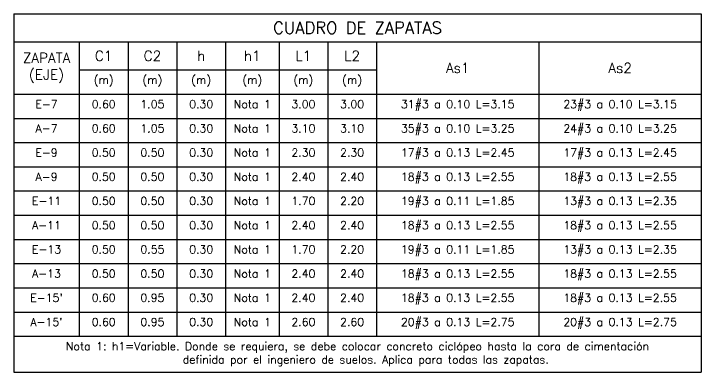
# Model space of a CAD drawing. Header units: millimetres. Extents: x 0 to 197, y -27 to 41.
# Drawn here: x 60.71 to 77.89, y -3.47 to 5.49 of the extents above; entities that cross this region are included whole.
import ezdxf

# ---------------------------------------------------------------- set-up
doc = ezdxf.new("R2010")
doc.units = ezdxf.units.MM
doc.header["$LTSCALE"] = 0.01
doc.layers.add('FC_BORDES', color=4, linetype='Continuous')
doc.styles.add('FC_TEXT1', font='romans.shx')

# ---------------------------------------------------------------- blocks, each defined once
blk = doc.blocks.new('*T212')
at = {"layer": 'FC_BORDES', "color": 0, "linetype": 'ByBlock', "lineweight": -2, "ltscale": 0.6, "transparency": 16777216}
for p, q in [((0, 0), (17.178, 0)), ((0, 0), (0, -8.957)), ((17.178, 0), (17.178, -8.957)), ((0, -0.7), (17.178, -0.7)), ((1.638, -0.7), (1.638, -8.057)), ((2.856, -0.7), (2.856, -8.057)), ((4.075, -0.7), (4.075, -8.057)), ((5.293, -0.7), (5.293, -8.057)), ((6.628, -0.7), (6.628, -8.057)), ((7.846, -0.7), (7.846, -8.057)), ((9.065, -0.7), (9.065, -8.057)), ((13.121, -0.7), (13.121, -8.057)), ((1.638, -1.404), (9.065, -1.404)), ((0, -2.009), (17.178, -2.009)), ((0, -2.614), (17.178, -2.614)), ((0, -3.219), (17.178, -3.219)), ((0, -3.823), (17.178, -3.823)), ((0, -4.428), (17.178, -4.428)), ((0, -5.033), (17.178, -5.033)), ((0, -5.638), (17.178, -5.638)), ((0, -6.243), (17.178, -6.243)), ((0, -6.847), (17.178, -6.847)), ((0, -7.452), (17.178, -7.452)), ((0, -8.057), (17.178, -8.057)), ((0, -8.957), (17.178, -8.957))]:
    blk.add_line(p, q, dxfattribs=at)
at = {"layer": 'FC_BORDES', "color": 5, "ltscale": 0.6, "transparency": 16777216, "insert": (8.589, -0.35), "char_height": 0.3, "width": 17.17774, "attachment_point": 5, "style": 'FC_TEXT1'}
blk.add_mtext('CUADRO DE ZAPATAS', dxfattribs=at)
at = {"layer": 'FC_BORDES', "color": 2, "ltscale": 0.6, "transparency": 16777216, "char_height": 0.25, "attachment_point": 5, "style": 'FC_TEXT1'}
for s, insert, width in [('ZAPATA (EJE)', (0.819, -1.355), 1.63727), ('C1', (2.247, -1.052), 1.21821), ('C2', (3.465, -1.052), 1.21821), ('h', (4.684, -1.052), 1.21821), ('h1', (5.96, -1.052), 1.33413), ('L1', (7.237, -1.052), 1.21821), ('L2', (8.455, -1.052), 1.21821), ('As1', (11.093, -1.355), 4.05644), ('As2', (15.15, -1.355), 4.05644)]:
    blk.add_mtext(s, dxfattribs=dict(at, insert=insert, width=width))
at = {"layer": 'FC_BORDES', "color": 11, "ltscale": 0.6, "transparency": 16777216, "char_height": 0.2, "attachment_point": 2, "style": 'FC_TEXT1'}
for s, insert, width in [('{\\C12;(m)}', (2.247, -1.554), 0.91851), ('{\\C12;(m)}', (3.465, -1.554), 0.91851), ('{\\C12;(m)}', (4.684, -1.554), 0.91851), ('{\\C12;(m)}', (5.96, -1.554), 1.03443), ('{\\C12;(m)}', (7.237, -1.554), 0.91851), ('{\\C12;(m)}', (8.455, -1.554), 0.91851), ('E-7', (0.819, -2.159), 1.33757), ('0.60', (2.247, -2.159), 0.91851), ('1.05', (3.465, -2.159), 0.91851), ('0.30', (4.684, -2.159), 0.91851), ('Nota 1', (5.96, -2.159), 1.03443), ('3.00', (7.237, -2.159), 0.91851), ('3.00', (8.455, -2.159), 0.91851), ('31#3 a 0.10 L=3.15', (11.093, -2.159), 3.75674), ('23#3 a 0.10 L=3.15', (15.15, -2.159), 3.75674), ('35#3 a 0.10 L=3.25', (11.093, -2.764), 3.75674), ('24#3 a 0.10 L=3.25', (15.15, -2.764), 3.75674), ('A-7', (0.819, -2.764), 1.33757), ('0.60', (2.247, -2.764), 0.91851), ('1.05', (3.465, -2.764), 0.91851), ('0.30', (4.684, -2.764), 0.91851), ('Nota 1', (5.96, -2.764), 1.03443), ('3.10', (7.237, -2.764), 0.91851), ('3.10', (8.455, -2.764), 0.91851), ('E-9', (0.819, -3.369), 1.33757), ('0.50', (2.247, -3.369), 0.91851), ('0.50', (3.465, -3.369), 0.91851), ('0.30', (4.684, -3.369), 0.91851), ('Nota 1', (5.96, -3.369), 1.03443), ('2.30', (7.237, -3.369), 0.91851), ('2.30', (8.455, -3.369), 0.91851), ('17#3 a 0.13 L=2.45', (11.093, -3.369), 3.75674), ('17#3 a 0.13 L=2.45', (15.15, -3.369), 3.75674), ('18#3 a 0.13 L=2.55', (11.093, -3.973), 3.75674), ('18#3 a 0.13 L=2.55', (15.15, -3.973), 3.75674), ('A-9', (0.819, -3.973), 1.33757), ('0.50', (2.247, -3.973), 0.91851), ('0.50', (3.465, -3.973), 0.91851), ('0.30', (4.684, -3.973), 0.91851), ('Nota 1', (5.96, -3.973), 1.03443), ('2.40', (7.237, -3.973), 0.91851), ('2.40', (8.455, -3.973), 0.91851), ('E-11', (0.819, -4.578), 1.33757), ('0.50', (2.247, -4.578), 0.91851), ('0.50', (3.465, -4.578), 0.91851), ('0.30', (4.684, -4.578), 0.91851), ('Nota 1', (5.96, -4.578), 1.03443), ('1.70', (7.237, -4.578), 0.91851), ('2.20', (8.455, -4.578), 0.91851), ('19#3 a 0.11 L=1.85', (11.093, -4.578), 3.75674), ('13#3 a 0.13 L=2.35', (15.15, -4.578), 3.75674), ('18#3 a 0.13 L=2.55', (11.093, -5.183), 3.75674), ('18#3 a 0.13 L=2.55', (15.15, -5.183), 3.75674), ('A-11', (0.819, -5.183), 1.33757), ('0.50', (2.247, -5.183), 0.91851), ('0.50', (3.465, -5.183), 0.91851), ('0.30', (4.684, -5.183), 0.91851), ('Nota 1', (5.96, -5.183), 1.03443), ('2.40', (7.237, -5.183), 0.91851), ('2.40', (8.455, -5.183), 0.91851), ('E-13', (0.819, -5.788), 1.33757), ('0.50', (2.247, -5.788), 0.91851), ('0.55', (3.465, -5.788), 0.91851), ('0.30', (4.684, -5.788), 0.91851), ('Nota 1', (5.96, -5.788), 1.03443), ('1.70', (7.237, -5.788), 0.91851), ('2.20', (8.455, -5.788), 0.91851), ('19#3 a 0.11 L=1.85', (11.093, -5.788), 3.75674), ('13#3 a 0.13 L=2.35', (15.15, -5.788), 3.75674), ('18#3 a 0.13 L=2.55', (11.093, -6.393), 3.75674), ('18#3 a 0.13 L=2.55', (15.15, -6.393), 3.75674), ('A-13', (0.819, -6.393), 1.33757), ('0.50', (2.247, -6.393), 0.91851), ('0.50', (3.465, -6.393), 0.91851), ('0.30', (4.684, -6.393), 0.91851), ('Nota 1', (5.96, -6.393), 1.03443), ('2.40', (7.237, -6.393), 0.91851), ('2.40', (8.455, -6.393), 0.91851), ("E-15'", (0.819, -6.997), 1.33757), ('0.60', (2.247, -6.997), 0.91851), ('0.95', (3.465, -6.997), 0.91851), ('0.30', (4.684, -6.997), 0.91851), ('Nota 1', (5.96, -6.997), 1.03443), ('2.40', (7.237, -6.997), 0.91851), ('2.40', (8.455, -6.997), 0.91851), ('18#3 a 0.13 L=2.55', (11.093, -6.997), 3.75674), ('18#3 a 0.13 L=2.55', (15.15, -6.997), 3.75674), ("A-15'", (0.819, -7.602), 1.33757), ('0.60', (2.247, -7.602), 0.91851), ('0.95', (3.465, -7.602), 0.91851), ('0.30', (4.684, -7.602), 0.91851), ('Nota 1', (5.96, -7.602), 1.03443), ('2.60', (7.237, -7.602), 0.91851), ('2.60', (8.455, -7.602), 0.91851), ('20#3 a 0.13 L=2.75', (11.093, -7.602), 3.75674), ('20#3 a 0.13 L=2.75', (15.15, -7.602), 3.75674), ('Nota 1: h1=Variable. Donde se requiera, se debe colocar concreto ciclópeo hasta la cora de cimentación\\P   definida por el ingeniero de suelos. Aplica para todas las zapatas.', (8.589, -8.207), 16.87804)]:
    blk.add_mtext(s, dxfattribs=dict(at, insert=insert, width=width))

msp = doc.modelspace()

# ---------------------------------------------------------------- block references
msp.add_blockref('*T212', (60.7134, 5.4867))

doc.saveas('drawing.dxf')
